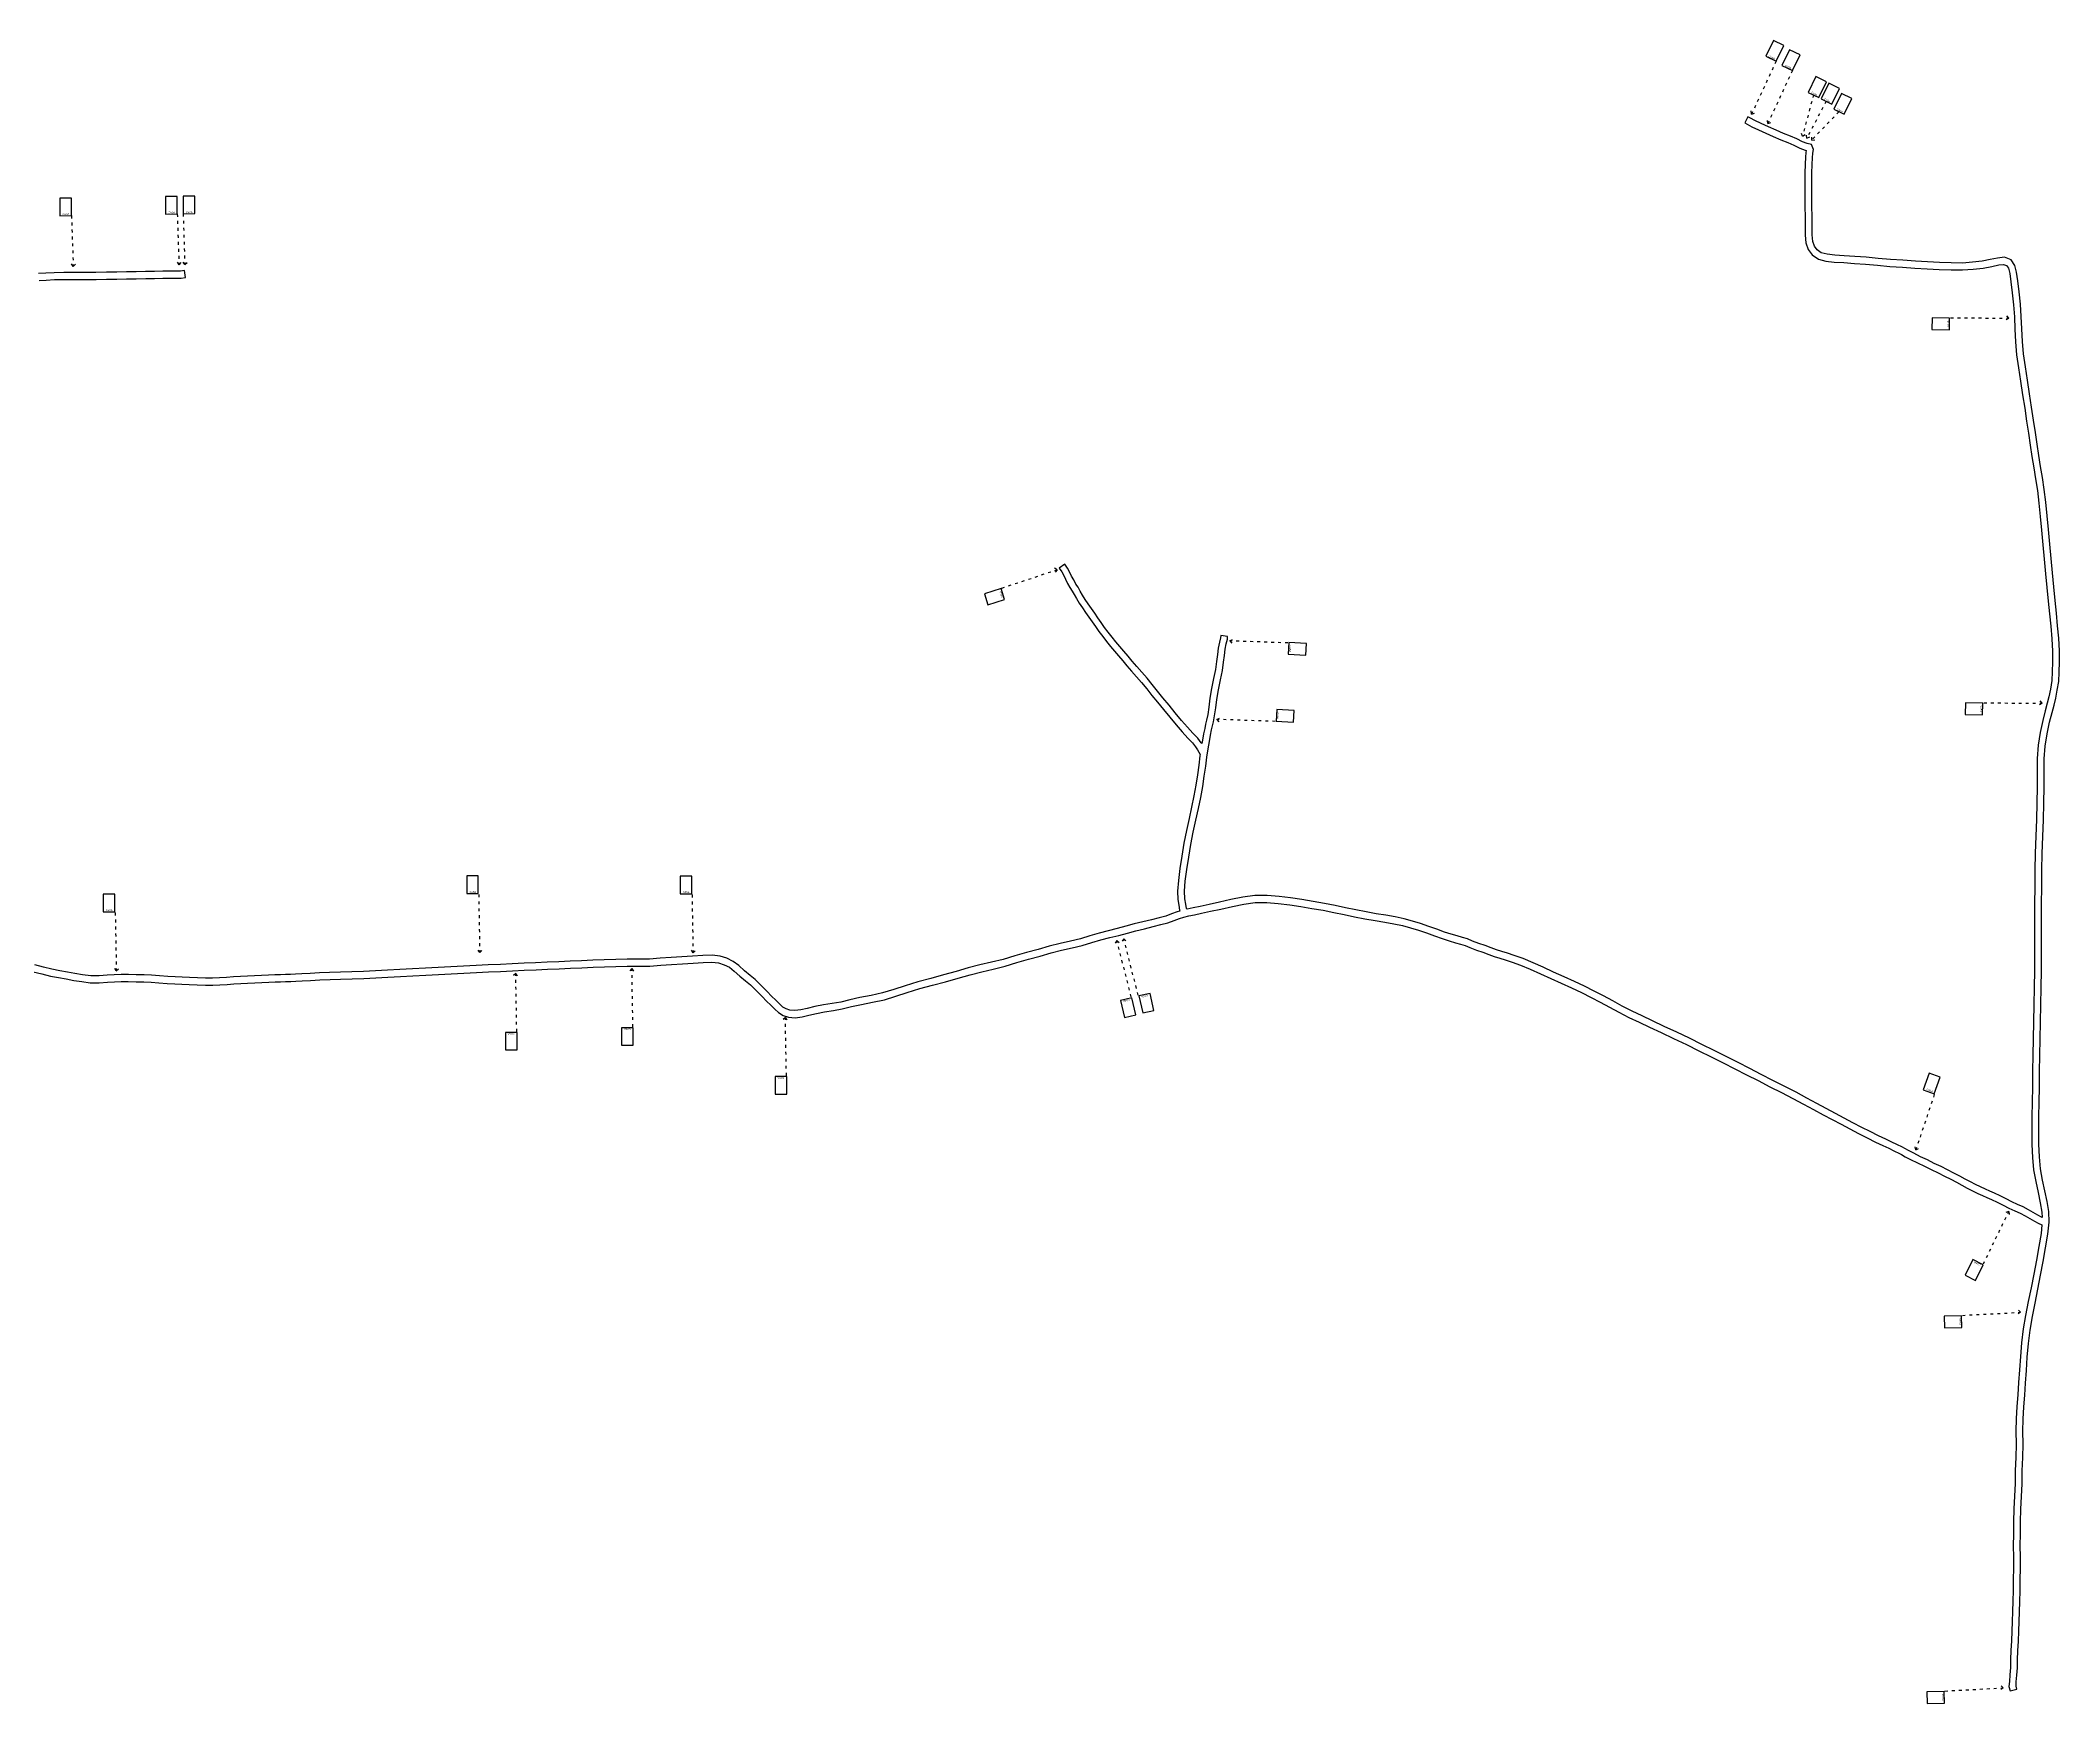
# Model space of a CAD drawing. Extents: x 714896 to 749292, y 8417558 to 8447149.
# Drawn here: x 738520 to 740253, y 8433877 to 8435305 of the extents above; entities that cross this region are included whole.
import ezdxf
from ezdxf.enums import TextEntityAlignment as Align

# ---------------------------------------------------------------- set-up
doc = ezdxf.new("R2010")
doc.units = 0
doc.header["$MEASUREMENT"] = 0
doc.linetypes.add('ACAD_ISO03W100', pattern=[30, 12, -18])
for name, color, linetype in [('LOTE', 7, 'CONTINUOUS'), ('NUM-PORTA', 7, 'CONTINUOUS'), ('QUADRA', 6, 'CONTINUOUS')]:
    doc.layers.add(name, color=color, linetype=linetype)

msp = doc.modelspace()

# ---------------------------------------------------------------- linework, layer by layer
at = {"layer": 'LOTE'}
for p, q in [((740007.3, 8435304.9), (740000.7, 8435291.4)), ((740016.2, 8435300.5), (740007.3, 8435304.9)), ((740000.7, 8435291.4), (740009.7, 8435287.1)), ((740009.7, 8435287.1), (740016.2, 8435300.5)), ((740021.2, 8435296.8), (740014.7, 8435283.3)), ((740030.2, 8435292.4), (740021.2, 8435296.8)), ((740023.6, 8435279), (740030.2, 8435292.4)), ((740014.7, 8435283.3), (740023.6, 8435279)), ((740043.8, 8435273.8), (740037.2, 8435260.3)), ((740052.8, 8435269.4), (740043.8, 8435273.8)), ((740046.2, 8435256), (740052.8, 8435269.4)), ((740037.2, 8435260.3), (740046.2, 8435256)), ((740055, 8435268.1), (740048.4, 8435254.6)), ((740048.4, 8435254.6), (740057.4, 8435250.2)), ((740064, 8435263.7), (740055, 8435268.1)), ((740057.4, 8435250.2), (740064, 8435263.7)), ((740065.7, 8435259.3), (740059.1, 8435245.8)), ((740074.7, 8435254.9), (740065.7, 8435259.3)), ((740068.1, 8435241.5), (740074.7, 8435254.9)), ((740059.1, 8435245.8), (740068.1, 8435241.5)), ((738546.5, 8435169.5), (738536.5, 8435169.4)), ((738536.5, 8435169.4), (738536.6, 8435154.4)), ((738546.6, 8435154.5), (738546.5, 8435169.5)), ((738637.3, 8435170.9), (738627.3, 8435170.8)), ((738627.3, 8435170.8), (738627.4, 8435155.8)), ((738637.4, 8435155.9), (738637.3, 8435170.9)), ((738652.4, 8435171.2), (738642.4, 8435171.1)), ((738642.4, 8435171.1), (738642.5, 8435156.1)), ((738652.5, 8435156.2), (738652.4, 8435171.2)), ((738536.6, 8435154.4), (738546.6, 8435154.5)), ((738627.4, 8435155.8), (738637.4, 8435155.9)), ((738642.5, 8435156.1), (738652.5, 8435156.2)), ((740143.7, 8435066.8), (740143.4, 8435056.8)), ((740158.6, 8435066.5), (740143.7, 8435066.8)), ((740158.4, 8435056.5), (740158.6, 8435066.5)), ((740143.4, 8435056.8), (740158.4, 8435056.5)), ((739344.4, 8434834.3), (739330.1, 8434829.9)), ((739330.1, 8434829.9), (739333.1, 8434820.3)), ((739333.1, 8434820.3), (739347.4, 8434824.8)), ((739347.4, 8434824.8), (739344.4, 8434834.3)), ((739591.5, 8434787.9), (739591, 8434777.9)), ((739606.5, 8434787.1), (739591.5, 8434787.9)), ((739606, 8434777.1), (739606.5, 8434787.1)), ((739591, 8434777.9), (739606, 8434777.1)), ((740172.2, 8434736.3), (740171.9, 8434726.3)), ((740187.2, 8434735.9), (740172.2, 8434736.3)), ((740186.9, 8434725.9), (740187.2, 8434735.9)), ((739581, 8434730.5), (739580.5, 8434720.5)), ((739580.5, 8434720.5), (739595.5, 8434719.7)), ((739596, 8434729.7), (739581, 8434730.5)), ((739595.5, 8434719.7), (739596, 8434729.7)), ((740171.9, 8434726.3), (740186.9, 8434725.9)), ((738885.8, 8434587.6), (738885.8, 8434572.6)), ((738895.8, 8434587.6), (738885.8, 8434587.6)), ((738895.8, 8434572.6), (738895.8, 8434587.6)), ((739068.9, 8434587.4), (739068.9, 8434572.4)), ((739078.9, 8434587.4), (739068.9, 8434587.4)), ((739078.9, 8434572.4), (739078.9, 8434587.4)), ((738573.9, 8434571.9), (738573.9, 8434556.9)), ((738583.9, 8434571.9), (738573.9, 8434571.9)), ((738583.9, 8434556.9), (738583.9, 8434571.9)), ((738885.8, 8434572.6), (738895.8, 8434572.6)), ((739068.9, 8434572.4), (739078.9, 8434572.4)), ((738573.9, 8434556.9), (738583.9, 8434556.9)), ((739456.7, 8434483.1), (739446.9, 8434480.8)), ((739446.9, 8434480.8), (739450.3, 8434466.2)), ((739460.1, 8434468.5), (739456.7, 8434483.1)), ((739472.3, 8434486.8), (739462.6, 8434484.6)), ((739462.6, 8434484.6), (739466, 8434470)), ((739466, 8434470), (739475.7, 8434472.2)), ((739475.7, 8434472.2), (739472.3, 8434486.8)), ((739018.8, 8434457.3), (739018.8, 8434442.3)), ((739028.8, 8434457.3), (739018.8, 8434457.3)), ((739028.8, 8434442.3), (739028.8, 8434457.3)), ((739450.3, 8434466.2), (739460.1, 8434468.5)), ((738919.1, 8434453.2), (738919.1, 8434438.2)), ((738929.1, 8434453.2), (738919.1, 8434453.2)), ((738919.1, 8434438.2), (738929.1, 8434438.2)), ((738929.1, 8434438.2), (738929.1, 8434453.2)), ((739018.8, 8434442.3), (739028.8, 8434442.3)), ((739150.5, 8434415.4), (739150.5, 8434400.4)), ((739160.5, 8434415.4), (739150.5, 8434415.4)), ((739160.5, 8434400.4), (739160.5, 8434415.4)), ((740141, 8434418.2), (740136, 8434404.1)), ((740136, 8434404.1), (740145.4, 8434400.7)), ((740150.5, 8434414.8), (740141, 8434418.2)), ((740145.4, 8434400.7), (740150.5, 8434414.8)), ((739150.5, 8434400.4), (739160.5, 8434400.4)), ((740178.6, 8434258.3), (740171.8, 8434244.9)), ((740187.5, 8434253.8), (740178.6, 8434258.3)), ((740180.7, 8434240.4), (740187.5, 8434253.8)), ((740171.8, 8434244.9), (740180.7, 8434240.4)), ((740168.8, 8434210.1), (740153.8, 8434209.6)), ((740153.8, 8434209.6), (740154.1, 8434199.6)), ((740154.1, 8434199.6), (740169.1, 8434200.1)), ((740169.1, 8434200.1), (740168.8, 8434210.1)), ((740153.9, 8433887.6), (740138.9, 8433887.1)), ((740138.9, 8433887.1), (740139.2, 8433877.1)), ((740154.2, 8433877.6), (740153.9, 8433887.6)), ((740139.2, 8433877.1), (740154.2, 8433877.6))]:
    msp.add_line(p, q, dxfattribs=at)
at = {"layer": 'LOTE', "color": 7, "linetype": 'ACAD_ISO03W100', "ltscale": 0.2}
for points in [[(740009.7, 8435287.1), (739988.6, 8435241.7)], [(740023.6, 8435279), (740002.6, 8435233.6)], [(740041.7, 8435258.2), (740032.3, 8435222.6)], [(740052.5, 8435252.6), (740036.1, 8435221)], [(740063.5, 8435243.7), (740040.2, 8435219.3)], [(738546.6, 8435154.5), (738548.1, 8435110.8)], [(738637.4, 8435155.9), (738638.9, 8435112.2)], [(738642.5, 8435156.1), (738643.9, 8435112.4)], [(740159.4, 8435066.7), (740209.4, 8435066.5)], [(739345.1, 8434834.8), (739392.6, 8434850.5)], [(739590.7, 8434787.6), (739540.8, 8434789.4)], [(740188, 8434736.2), (740238, 8434735.9)], [(739579.7, 8434720.3), (739529.7, 8434722)], [(738896.1, 8434571.8), (738897, 8434521.8)], [(739079.2, 8434571.6), (739080.1, 8434521.6)], [(738584.2, 8434556.1), (738585.1, 8434506.1)], [(739456.2, 8434483.8), (739443.9, 8434532.2)], [(739462.1, 8434485.3), (739449.8, 8434533.7)], [(739028.5, 8434458.1), (739027.6, 8434508.1)], [(738928.8, 8434454), (738927.9, 8434504)], [(739160.2, 8434416.2), (739159.3, 8434466.2)], [(740145.4, 8434399.9), (740129.5, 8434352.5)], [(740187.6, 8434254.6), (740209.4, 8434299.6)], [(740169.6, 8434210.4), (740219.5, 8434213)], [(740154.6, 8433887.9), (740204.6, 8433890.6)]]:
    msp.add_lwpolyline(points, dxfattribs=at)
at = {"layer": 'LOTE'}
for points in [[(739988.6, 8435241.7), (739988.3, 8435244.3)], [(739988.6, 8435241.7), (739991.1, 8435242.5)], [(740002.6, 8435233.6), (740002.3, 8435236.2)], [(740002.6, 8435233.6), (740005, 8435234.4)], [(740032.3, 8435222.6), (740031.4, 8435225)], [(740032.3, 8435222.6), (740034.5, 8435224)], [(740036.1, 8435221), (740035.6, 8435223.6)], [(740036.1, 8435221), (740038.5, 8435222.1)], [(740040.2, 8435219.3), (740040.4, 8435221.9)], [(740040.2, 8435219.3), (740042.8, 8435219.6)], [(738548.1, 8435110.8), (738546.7, 8435113)], [(738548.1, 8435110.8), (738550, 8435112.7)], [(738638.9, 8435112.2), (738637.5, 8435114.4)], [(738638.9, 8435112.2), (738640.7, 8435114.1)], [(738643.9, 8435112.4), (738642.5, 8435114.6)], [(738643.9, 8435112.4), (738645.8, 8435114.3)], [(740209.4, 8435066.5), (740207.2, 8435065.1)], [(740209.4, 8435066.5), (740207.7, 8435068.4)], [(739392.6, 8434850.5), (739390.3, 8434851.8)], [(739392.6, 8434850.5), (739390.9, 8434848.5)], [(739540.8, 8434789.4), (739543.1, 8434790.6)], [(739540.8, 8434789.4), (739542.5, 8434787.4)], [(740238, 8434735.9), (740235.7, 8434734.6)], [(740238, 8434735.9), (740236.2, 8434737.8)], [(739529.7, 8434722), (739532, 8434723.2)], [(739529.7, 8434722), (739531.4, 8434720)], [(738897, 8434521.8), (738895.6, 8434524)], [(738897, 8434521.8), (738898.9, 8434523.6)], [(739080.1, 8434521.6), (739078.7, 8434523.9)], [(739080.1, 8434521.6), (739082, 8434523.4)], [(739443.9, 8434532.2), (739442.4, 8434530)], [(739443.9, 8434532.2), (739445.7, 8434530.4)], [(739449.8, 8434533.7), (739448.4, 8434531.5)], [(739449.8, 8434533.7), (739451.6, 8434531.9)], [(738585.1, 8434506.1), (738583.7, 8434508.3)], [(738585.1, 8434506.1), (738587, 8434507.9)], [(739027.6, 8434508.1), (739025.7, 8434506.3)], [(739027.6, 8434508.1), (739028.9, 8434505.9)], [(738927.9, 8434504), (738926, 8434502.2)], [(738927.9, 8434504), (738929.2, 8434501.8)], [(739159.3, 8434466.2), (739157.4, 8434464.4)], [(739159.3, 8434466.2), (739160.7, 8434464)], [(740129.5, 8434352.5), (740128.9, 8434355)], [(740129.5, 8434352.5), (740131.8, 8434353.6)], [(740209.4, 8434299.6), (740206.9, 8434298.8)], [(740209.4, 8434299.6), (740209.6, 8434297)], [(740219.5, 8434213), (740217.3, 8434211.6)], [(740219.5, 8434213), (740217.6, 8434214.9)], [(740204.6, 8433890.6), (740202.4, 8433889.1)], [(740204.6, 8433890.6), (740202.7, 8433892.4)]]:
    msp.add_lwpolyline(points, dxfattribs=at)
at = {"layer": 'QUADRA'}
for points in [[(738513.8, 8434505.3), (738521.1, 8434503.5), (738528.5, 8434501.6), (738535.5, 8434500.4), (738542, 8434499.2), (738548.5, 8434498), (738555.4, 8434496.9), (738562.7, 8434495.9), (738570.5, 8434495.9), (738577.5, 8434496.4), (738583.6, 8434496.8), (738589.2, 8434497), (738595.4, 8434496.9), (738602, 8434496.8), (738608.7, 8434496.7), (738614.9, 8434496.4), (738621.7, 8434495.9), (738628.7, 8434495.3), (738635.2, 8434494.9), (738641.3, 8434494.6), (738647.6, 8434494.3), (738654.5, 8434494.1), (738661.5, 8434493.9), (738667.8, 8434493.9), (738674, 8434494.1), (738680.1, 8434494.5), (738686, 8434494.9), (738691.9, 8434495.2), (738697.8, 8434495.5), (738703.9, 8434495.8), (738710, 8434496.1), (738715.9, 8434496.4), (738721.3, 8434496.6), (738726.1, 8434496.8), (738730.4, 8434496.9), (738734.9, 8434496.9), (738739.3, 8434497.2), (738744.7, 8434497.6), (738751.8, 8434497.9), (738759.8, 8434498.3), (738768.5, 8434498.8), (738777.6, 8434499), (738787.4, 8434499.4), (738797.4, 8434499.7), (738807.7, 8434500.1), (738818.1, 8434500.7), (738828.9, 8434501.4), (738839.7, 8434502), (738850.8, 8434502.5), (738861.7, 8434503.1), (738872.6, 8434503.6), (738883.4, 8434504.1), (738894.1, 8434504.7), (738904.6, 8434505.2), (738914.9, 8434505.6), (738925.1, 8434506.1), (738935.2, 8434506.6), (738945.3, 8434507), (738955.2, 8434507.5), (738965.1, 8434507.9), (738974.8, 8434508.4), (738984.6, 8434508.8), (738994.4, 8434509.3), (739004.1, 8434509.7), (739013.8, 8434509.9), (739023.6, 8434510.1), (739033.4, 8434510.1), (739042.9, 8434510.3), (739052.3, 8434510.9), (739061.7, 8434511.6), (739070.9, 8434512.2), (739080.1, 8434512.8), (739088.8, 8434513.4), (739096.1, 8434513.6), (739102, 8434512.9), (739106.9, 8434511.4), (739111.3, 8434509.2), (739115.4, 8434506), (739120.3, 8434501.7), (739125.2, 8434497.6), (739129.3, 8434494.1), (739132.7, 8434490.8), (739136.1, 8434487.6), (739139.5, 8434484.1), (739143.1, 8434480.2), (739146.8, 8434476.6), (739150.2, 8434473.3), (739153.5, 8434470.3), (739157.4, 8434467.9), (739161.9, 8434466.4), (739167.7, 8434465.9), (739173.6, 8434466.6), (739179.4, 8434468.1), (739185.9, 8434469.6), (739193, 8434471), (739200.5, 8434472.1), (739208.2, 8434473.5), (739216, 8434475.4), (739224.6, 8434477.3), (739234.1, 8434479.2), (739244.3, 8434481.4), (739254.1, 8434484.3), (739264, 8434487.7), (739274.6, 8434490.9), (739285.6, 8434493.9), (739296.7, 8434496.8), (739307.5, 8434499.8), (739317.8, 8434502.8), (739327.8, 8434505.4), (739337.7, 8434507.7), (739347.9, 8434510.2), (739358, 8434513.2), (739367.9, 8434516.1), (739377.9, 8434518.8), (739387.4, 8434521.5), (739396.4, 8434523.8), (739405.4, 8434525.8), (739414.1, 8434527.9), (739422.4, 8434530.4), (739430.2, 8434532.8), (739437.8, 8434534.8), (739445.5, 8434536.6), (739453, 8434538.6), (739460.2, 8434540.6), (739467.6, 8434542.3), (739474.9, 8434544.1), (739481.7, 8434545.8), (739487.7, 8434547.4), (739492.9, 8434549.4), (739497.5, 8434551.1), (739501.3, 8434552.3), (739505.6, 8434553.3), (739510.6, 8434554.3), (739516.5, 8434555.6), (739524.2, 8434557.3), (739533.1, 8434559.2), (739543, 8434561.4), (739552.8, 8434563.5), (739562.6, 8434564.7), (739572.5, 8434564.8), (739582.4, 8434564.1), (739592.2, 8434562.8), (739601.7, 8434561.4), (739611.3, 8434559.8), (739620.8, 8434558.1), (739630, 8434556.3), (739638.9, 8434554.4), (739647.9, 8434552.6), (739656.7, 8434550.9), (739665.5, 8434549.3), (739673.8, 8434547.9), (739681.6, 8434546.5), (739688.9, 8434545), (739695.9, 8434543.1), (739702.7, 8434541), (739709.6, 8434538.7), (739716.4, 8434536.1), (739723, 8434533.8), (739729.1, 8434531.8), (739734.4, 8434530.3), (739738.9, 8434529.1), (739742.7, 8434527.9), (739746.9, 8434526.1), (739752.5, 8434524), (739757.9, 8434522.2), (739763, 8434520.3), (739767.8, 8434518.6), (739772.4, 8434517.1), (739777.1, 8434515.5), (739783, 8434513.6), (739790.4, 8434511.1), (739798.7, 8434507.6), (739807.3, 8434503.7), (739816.2, 8434499.7), (739825.3, 8434495.5), (739834.1, 8434491.5), (739842.6, 8434487.5), (739850.8, 8434483.4), (739858.7, 8434479.4), (739866.6, 8434475), (739874.8, 8434470.6), (739883.3, 8434466.2), (739892, 8434462), (739901, 8434457.7), (739911, 8434453.1), (739921.7, 8434448.1), (739932.6, 8434442.9), (739943.3, 8434437.6), (739953.8, 8434432.4), (739964.1, 8434427.2), (739974.3, 8434422), (739984.3, 8434417), (739994.2, 8434411.9), (740004.2, 8434406.7), (740014.3, 8434401.7), (740024.1, 8434396.7), (740033.2, 8434391.7), (740041.7, 8434387), (740049.9, 8434382.6), (740057.8, 8434378.5), (740065.4, 8434374.5), (740072.8, 8434370.6), (740080.3, 8434366.5), (740087.7, 8434362.7), (740094.9, 8434359.2), (740101.3, 8434356.3), (740106.4, 8434353.8), (740110.7, 8434351.7), (740115.5, 8434349.4), (740117.2, 8434348.4), (740120.3, 8434346.6), (740125.1, 8434344.1), (740130.9, 8434341.2), (740136.9, 8434338.4), (740142.8, 8434335.5), (740148.6, 8434332.7), (740154.1, 8434329.9), (740159.5, 8434327.3), (740164.4, 8434324.7), (740169, 8434322.2), (740173.6, 8434319.6), (740178.3, 8434317.2), (740182.7, 8434315.1), (740186.9, 8434313.3), (740190.6, 8434311.6), (740194.6, 8434309.9), (740199.3, 8434307.6), (740204.4, 8434305), (740209.5, 8434302.5), (740214.4, 8434300.2), (740219.1, 8434298.1), (740223.4, 8434295.8), (740227.4, 8434293.5), (740231.3, 8434291.3), (740234.6, 8434289.4), (740237.8, 8434288.1), (740237, 8434280.8), (740235.1, 8434269.4), (740233, 8434257.7), (740230.9, 8434245.9), (740228.5, 8434234), (740226.1, 8434222.2), (740223.8, 8434210.4), (740221.8, 8434198.7), (740220.3, 8434186.9), (740219.3, 8434175.1), (740218.5, 8434163.6), (740217.8, 8434152.7), (740217.1, 8434142.3), (740216.3, 8434132.2), (740215.6, 8434121.6), (740215.5, 8434110.9), (740215.6, 8434099.9), (740215.4, 8434088.5), (740214.9, 8434077.2), (740214.7, 8434066), (740214.2, 8434055.2), (740213.7, 8434044.2), (740213.4, 8434033.2), (740213.3, 8434022.7), (740213.2, 8434012.6), (740213.5, 8434002.9), (740213.4, 8433993.3), (740213.2, 8433983.7), (740213, 8433974.2), (740212.7, 8433964.9), (740212.5, 8433956.1), (740212.3, 8433947.7), (740211.9, 8433939.4), (740211.6, 8433930.9), (740211.2, 8433922.6), (740210.9, 8433914.9), (740210.7, 8433908.1), (740210.3, 8433901.8), (740209.9, 8433896.2), (740209.5, 8433891.8), (740210.4, 8433888.2), (740216.2, 8433889.6), (740215.6, 8433892.2), (740215.8, 8433895.7), (740216.3, 8433901.4), (740216.7, 8433907.8), (740216.9, 8433914.7), (740217.1, 8433922.3), (740217.6, 8433930.6), (740217.9, 8433939.2), (740218.3, 8433947.5), (740218.5, 8433956), (740218.7, 8433964.8), (740219, 8433974), (740219.2, 8433983.6), (740219.4, 8433993.2), (740219.5, 8434002.9), (740219.2, 8434012.7), (740219.3, 8434022.6), (740219.4, 8434033.1), (740219.7, 8434044), (740220.2, 8434054.9), (740220.7, 8434065.8), (740220.9, 8434077), (740221.4, 8434088.3), (740221.6, 8434099.8), (740221.5, 8434110.9), (740221.6, 8434121.4), (740222.2, 8434131.8), (740223.1, 8434141.9), (740223.8, 8434152.3), (740224.5, 8434163.2), (740225.2, 8434174.6), (740226.3, 8434186.3), (740227.7, 8434197.8), (740229.7, 8434209.4), (740232, 8434221), (740234.4, 8434232.9), (740236.7, 8434244.8), (740238.9, 8434256.6), (740241, 8434268.4), (740242.9, 8434280), (740244.1, 8434290.5), (740243.6, 8434299.6), (740242.2, 8434308.2), (740240.4, 8434317.2), (740238.4, 8434326.5), (740236.7, 8434336.2), (740235.6, 8434346.4), (740235.1, 8434357.3), (740235.1, 8434368.8), (740235.2, 8434380.8), (740235.5, 8434393.4), (740235.6, 8434406.4), (740235.8, 8434419.8), (740236.1, 8434433.6), (740236.3, 8434447.7), (740236.5, 8434462.2), (740236.8, 8434477), (740237, 8434491.8), (740237.3, 8434506.4), (740237.5, 8434520.9), (740237.4, 8434535.3), (740237.5, 8434549.5), (740237.5, 8434563.7), (740237.7, 8434578.1), (740237.8, 8434592.5), (740238, 8434607), (740238.5, 8434621.5), (740239.1, 8434635.8), (740239.5, 8434650), (740239.6, 8434664), (740239.6, 8434676.7), (740239.8, 8434688.2), (740240.6, 8434699.1), (740242.2, 8434709.7), (740244.4, 8434719.6), (740246.5, 8434727.9), (740248.2, 8434734.3), (740249.6, 8434740.2), (740251, 8434747), (740252.2, 8434754.6), (740252.7, 8434762.6), (740253, 8434771.4), (740252.8, 8434781), (740252.2, 8434791.6), (740251.3, 8434802.4), (740250.3, 8434813.2), (740249.1, 8434824.2), (740248.1, 8434835.7), (740246.9, 8434847.7), (740245.7, 8434860), (740244.6, 8434872.5), (740243.4, 8434884.9), (740242.3, 8434896.9), (740241.1, 8434908.4), (740239.8, 8434919.3), (740238.3, 8434929.6), (740236.7, 8434939.1), (740235.1, 8434948.5), (740233.6, 8434958.3), (740232.2, 8434968.4), (740230.6, 8434979), (740228.9, 8434990.1), (740227.1, 8435001.6), (740225.4, 8435013.2), (740223.7, 8435024.6), (740222.1, 8435035.7), (740221.1, 8435046.5), (740220.6, 8435057.3), (740220.1, 8435067.8), (740219.3, 8435078.4), (740218.2, 8435089), (740217.1, 8435098.4), (740216.1, 8435105.9), (740214.6, 8435111.8), (740211.3, 8435116.5), (740205.6, 8435118.7), (740199.7, 8435118), (740193.5, 8435116.7), (740186.5, 8435115.4), (740178.3, 8435114.4), (740169.5, 8435113.8), (740160, 8435113.9), (740150, 8435114.1), (740139.7, 8435114.7), (740129.2, 8435115.4), (740118.5, 8435116.1), (740107.8, 8435116.9), (740097.3, 8435117.8), (740087, 8435118.8), (740077.2, 8435119.5), (740068.1, 8435120.1), (740060.1, 8435120.6), (740053.5, 8435121.3), (740048.4, 8435122.6), (740044.8, 8435125), (740042.5, 8435128.2), (740041.2, 8435132.4), (740040.7, 8435138), (740040.5, 8435145.1), (740040.5, 8435153.3), (740040.4, 8435162.5), (740040.2, 8435172.1), (740040.2, 8435181.5), (740040.4, 8435190.8), (740040.5, 8435198.5), (740040.8, 8435204.2), (740041.1, 8435208), (740041.7, 8435211.3), (740040.1, 8435215.6), (740036.2, 8435216.5), (740032.3, 8435217.9), (740027.4, 8435220.4), (740022, 8435222.7), (740015.9, 8435225.1), (740009.6, 8435227.9), (740003.2, 8435230.7), (739996.9, 8435233.5), (739991.4, 8435236.1), (739987.6, 8435238.1), (739985.5, 8435239.2), (739982.7, 8435234), (739984.8, 8435232.9), (739988.7, 8435230.7), (739994.4, 8435228.1), (740000.8, 8435225.2), (740007.2, 8435222.4), (740013.6, 8435219.6), (740019.7, 8435217.2), (740024.8, 8435214.9), (740029.9, 8435212.4), (740034.5, 8435210.7), (740035.5, 8435210.5), (740035.2, 8435208.7), (740034.8, 8435204.6), (740034.5, 8435198.7), (740034.4, 8435190.9), (740034.2, 8435181.6), (740034.2, 8435172), (740034.4, 8435162.4), (740034.5, 8435153.2), (740034.5, 8435145), (740034.7, 8435137.7), (740035.3, 8435131.2), (740037.1, 8435125.5), (740040.5, 8435120.7), (740045.9, 8435117.1), (740052.4, 8435115.3), (740059.6, 8435114.6), (740067.7, 8435114.2), (740076.8, 8435113.5), (740086.5, 8435112.8), (740096.8, 8435111.9), (740107.3, 8435110.9), (740118, 8435110.1), (740128.8, 8435109.4), (740139.3, 8435108.7), (740149.7, 8435108.1), (740160, 8435107.9), (740169.6, 8435107.8), (740178.9, 8435108.5), (740187.4, 8435109.5), (740194.7, 8435110.8), (740200.7, 8435112.1), (740204.8, 8435112.6), (740207.4, 8435111.6), (740209.1, 8435109.3), (740210.2, 8435104.8), (740211.2, 8435097.6), (740212.2, 8435088.3), (740213.3, 8435077.9), (740214.2, 8435067.5), (740214.6, 8435057), (740215.1, 8435046.1), (740216.1, 8435034.9), (740217.8, 8435023.7), (740219.5, 8435012.4), (740221.1, 8435000.7), (740223, 8434989.2), (740224.6, 8434978.1), (740226.2, 8434967.6), (740227.6, 8434957.4), (740229.2, 8434947.6), (740230.8, 8434938.1), (740232.4, 8434928.6), (740233.9, 8434918.5), (740235.2, 8434907.7), (740236.4, 8434896.3), (740237.5, 8434884.4), (740238.6, 8434872), (740239.7, 8434859.5), (740240.9, 8434847.1), (740242.1, 8434835.1), (740243.2, 8434823.6), (740244.3, 8434812.6), (740245.4, 8434801.9), (740246.3, 8434791.1), (740246.8, 8434780.7), (740247, 8434771.4), (740246.7, 8434762.9), (740246.2, 8434755.3), (740245.1, 8434748), (740243.8, 8434741.5), (740242.4, 8434735.8), (740240.7, 8434729.4), (740238.5, 8434721), (740236.3, 8434710.8), (740234.6, 8434699.8), (740233.8, 8434688.4), (740233.6, 8434676.7), (740233.6, 8434664), (740233.5, 8434650.2), (740233.1, 8434636), (740232.5, 8434621.7), (740232, 8434607.1), (740231.8, 8434592.5), (740231.7, 8434578.2), (740231.5, 8434563.7), (740231.5, 8434549.5), (740231.4, 8434535.3), (740231.5, 8434521), (740231.3, 8434506.5), (740231, 8434491.9), (740230.8, 8434477), (740230.5, 8434462.3), (740230.3, 8434447.8), (740230.1, 8434433.7), (740229.8, 8434419.9), (740229.6, 8434406.5), (740229.5, 8434393.5), (740229.2, 8434380.9), (740229.1, 8434368.8), (740229.1, 8434357.1), (740229.6, 8434345.9), (740230.7, 8434335.3), (740232.5, 8434325.3), (740234.5, 8434315.9), (740236.3, 8434307.1), (740237.6, 8434299), (740237.9, 8434294.5), (740237.3, 8434294.8), (740234.2, 8434296.5), (740230.4, 8434298.7), (740226.3, 8434301.1), (740221.7, 8434303.5), (740216.9, 8434305.6), (740212.1, 8434307.9), (740207.1, 8434310.4), (740202, 8434313), (740197.1, 8434315.4), (740193.1, 8434317.1), (740189.3, 8434318.8), (740185.2, 8434320.6), (740180.9, 8434322.6), (740176.4, 8434324.9), (740172, 8434327.4), (740167.2, 8434330), (740162.2, 8434332.6), (740156.8, 8434335.3), (740151.2, 8434338.1), (740145.4, 8434340.9), (740139.5, 8434343.8), (740133.6, 8434346.6), (740127.8, 8434349.5), (740123.2, 8434351.9), (740120.2, 8434353.6), (740118.2, 8434354.7), (740113.4, 8434357), (740109.1, 8434359.2), (740103.8, 8434361.7), (740097.4, 8434364.6), (740090.4, 8434368.1), (740083.1, 8434371.8), (740075.6, 8434375.8), (740068.2, 8434379.8), (740060.6, 8434383.8), (740052.7, 8434387.9), (740044.6, 8434392.2), (740036.1, 8434396.9), (740026.9, 8434402), (740017, 8434407), (740006.9, 8434412), (739996.9, 8434417.2), (739987, 8434422.3), (739977, 8434427.4), (739966.9, 8434432.5), (739956.5, 8434437.8), (739946, 8434443), (739935.2, 8434448.3), (739924.3, 8434453.5), (739913.5, 8434458.5), (739903.6, 8434463.1), (739894.6, 8434467.4), (739886, 8434471.6), (739877.6, 8434475.9), (739869.5, 8434480.3), (739861.5, 8434484.7), (739853.5, 8434488.8), (739845.2, 8434492.9), (739836.6, 8434497), (739827.8, 8434500.9), (739818.7, 8434505.1), (739809.8, 8434509.2), (739801.1, 8434513.1), (739792.5, 8434516.7), (739784.8, 8434519.3), (739779, 8434521.2), (739774.2, 8434522.8), (739769.8, 8434524.2), (739765, 8434526), (739759.9, 8434527.8), (739754.5, 8434529.6), (739749.2, 8434531.7), (739744.8, 8434533.5), (739740.6, 8434534.9), (739735.9, 8434536.1), (739730.8, 8434537.5), (739725, 8434539.4), (739718.4, 8434541.8), (739711.6, 8434544.3), (739704.5, 8434546.8), (739697.5, 8434548.9), (739690.3, 8434550.8), (739682.7, 8434552.4), (739674.8, 8434553.9), (739666.5, 8434555.2), (739657.8, 8434556.8), (739649, 8434558.5), (739640.2, 8434560.3), (739631.2, 8434562.2), (739622, 8434564), (739612.3, 8434565.8), (739602.7, 8434567.3), (739593, 8434568.8), (739583, 8434570.1), (739572.7, 8434570.9), (739562.2, 8434570.7), (739551.9, 8434569.4), (739541.7, 8434567.3), (739531.8, 8434565), (739523, 8434563.2), (739515.2, 8434561.5), (739509.3, 8434560.2), (739504.3, 8434559.1), (739503.8, 8434559), (739503.5, 8434559.8), (739502.9, 8434563.3), (739502.2, 8434568.1), (739501.9, 8434574.5), (739502.5, 8434583), (739503.9, 8434593.1), (739505.5, 8434603.8), (739507.3, 8434614.6), (739509.4, 8434625.3), (739511.7, 8434635.5), (739513.8, 8434645.5), (739515.8, 8434655.1), (739517.5, 8434664.5), (739518.9, 8434673.4), (739520.1, 8434681.9), (739521.1, 8434689.7), (739522.1, 8434696.8), (739523.2, 8434703.1), (739524.1, 8434708.6), (739525.1, 8434713), (739525.8, 8434716.5), (739526.7, 8434719.9), (739527.7, 8434725.2), (739528.7, 8434731.8), (739529.7, 8434739.2), (739531.1, 8434747.5), (739532.8, 8434755.9), (739534.4, 8434763.9), (739535.4, 8434771), (739536.1, 8434777), (739536.9, 8434782.2), (739537.7, 8434786.9), (739538.7, 8434790.9), (739538.9, 8434793.3), (739533, 8434794), (739532.8, 8434792), (739531.8, 8434788.2), (739530.9, 8434783.1), (739530.2, 8434777.8), (739529.4, 8434771.8), (739528.4, 8434764.9), (739526.9, 8434757), (739525.2, 8434748.6), (739523.7, 8434740.1), (739522.7, 8434732.6), (739521.8, 8434726.1), (739520.9, 8434721.3), (739520, 8434717.9), (739519.2, 8434714.2), (739518.2, 8434709.7), (739517.2, 8434704.1), (739516.8, 8434701.2), (739516.2, 8434702), (739513.3, 8434705.8), (739509.1, 8434710.1), (739504.5, 8434715.2), (739499.4, 8434721.1), (739494, 8434727.7), (739488.6, 8434734.2), (739483.4, 8434740.5), (739478.6, 8434746.3), (739474.2, 8434751.9), (739469.7, 8434757.4), (739465.2, 8434762.5), (739460.9, 8434767.3), (739457.1, 8434771.9), (739453.4, 8434776.3), (739449.8, 8434780.6), (739446.4, 8434784.6), (739442.9, 8434788.5), (739439.8, 8434792.5), (739436.5, 8434796.8), (739433.2, 8434801), (739430.4, 8434805.2), (739427.6, 8434809.3), (739424.8, 8434813.3), (739422, 8434817.3), (739419.3, 8434821.2), (739416.6, 8434825), (739414.4, 8434828.7), (739412.4, 8434832.1), (739410.7, 8434835.4), (739408.7, 8434838.2), (739406.9, 8434841.7), (739405, 8434845.1), (739403.3, 8434848.6), (739401.6, 8434851.9), (739399.2, 8434855.2), (739394.4, 8434851.7), (739396.5, 8434848.8), (739397.9, 8434846), (739399.7, 8434842.3), (739401.6, 8434838.8), (739403.5, 8434835.1), (739405.5, 8434832.2), (739407.2, 8434829.1), (739409.3, 8434825.7), (739411.6, 8434821.8), (739414.4, 8434817.8), (739417, 8434813.9), (739419.9, 8434809.8), (739422.7, 8434805.9), (739425.4, 8434801.8), (739428.4, 8434797.5), (739431.7, 8434793.1), (739435, 8434788.9), (739438.3, 8434784.6), (739441.8, 8434780.7), (739445.2, 8434776.7), (739448.9, 8434772.4), (739452.5, 8434768), (739456.4, 8434763.4), (739460.8, 8434758.5), (739465.1, 8434753.6), (739469.5, 8434748.2), (739473.9, 8434742.5), (739478.8, 8434736.7), (739484, 8434730.4), (739489.3, 8434723.8), (739494.8, 8434717.2), (739500, 8434711.2), (739504.7, 8434706), (739508.8, 8434701.8), (739511.3, 8434698.5), (739513.1, 8434695.9), (739515.3, 8434691.9), (739515.1, 8434690.6), (739514.1, 8434682.7), (739513, 8434674.3), (739511.6, 8434665.6), (739509.9, 8434656.3), (739508, 8434646.7), (739505.8, 8434636.8), (739503.5, 8434626.5), (739501.4, 8434615.7), (739499.6, 8434604.7), (739498, 8434594), (739496.6, 8434583.6), (739495.9, 8434574.6), (739496.2, 8434567.5), (739497, 8434562.4), (739497.7, 8434558.1), (739497.9, 8434557.5), (739495.5, 8434556.8), (739490.8, 8434555), (739485.8, 8434553.1), (739480.2, 8434551.6), (739473.5, 8434549.9), (739466.2, 8434548.2), (739458.8, 8434546.4), (739451.4, 8434544.4), (739444, 8434542.4), (739436.4, 8434540.6), (739428.6, 8434538.6), (739420.6, 8434536.1), (739412.5, 8434533.7), (739404, 8434531.6), (739395.1, 8434529.6), (739385.8, 8434527.3), (739376.3, 8434524.6), (739366.3, 8434521.8), (739356.3, 8434518.9), (739346.3, 8434516), (739336.3, 8434513.6), (739326.3, 8434511.2), (739316.2, 8434508.6), (739305.9, 8434505.6), (739295.1, 8434502.6), (739284.1, 8434499.7), (739272.9, 8434496.7), (739262.2, 8434493.4), (739252.3, 8434490.1), (739242.8, 8434487.2), (739232.9, 8434485.1), (739223.3, 8434483.2), (739214.6, 8434481.3), (739206.9, 8434479.4), (739199.5, 8434478), (739192, 8434476.9), (739184.6, 8434475.5), (739178, 8434473.9), (739172.5, 8434472.6), (739167.5, 8434472), (739163.1, 8434472.3), (739160, 8434473.4), (739157.1, 8434475.1), (739154.3, 8434477.7), (739151, 8434480.9), (739147.4, 8434484.4), (739143.8, 8434488.3), (739140.3, 8434491.9), (739136.9, 8434495.2), (739133.3, 8434498.6), (739129.1, 8434502.1), (739124.3, 8434506.2), (739119.3, 8434510.7), (739114.5, 8434514.3), (739109.2, 8434517), (739103.3, 8434518.8), (739096.4, 8434519.6), (739088.6, 8434519.4), (739079.7, 8434518.8), (739070.5, 8434518.2), (739061.2, 8434517.6), (739051.9, 8434516.9), (739042.7, 8434516.3), (739033.3, 8434516.1), (739023.6, 8434516.1), (739013.7, 8434515.9), (739003.9, 8434515.7), (738994.1, 8434515.3), (738984.3, 8434514.8), (738974.6, 8434514.4), (738964.8, 8434513.9), (738954.9, 8434513.5), (738945, 8434513), (738935, 8434512.6), (738924.8, 8434512.1), (738914.7, 8434511.6), (738904.3, 8434511.2), (738893.8, 8434510.7), (738883.1, 8434510.1), (738872.3, 8434509.6), (738861.4, 8434509.1), (738850.5, 8434508.5), (738839.4, 8434508), (738828.5, 8434507.4), (738817.8, 8434506.7), (738807.4, 8434506.1), (738797.2, 8434505.7), (738787.2, 8434505.4), (738777.4, 8434505), (738768.2, 8434504.8), (738759.5, 8434504.3), (738751.5, 8434503.9), (738744.3, 8434503.6), (738738.9, 8434503.2), (738734.6, 8434502.9), (738730.3, 8434502.9), (738726, 8434502.8), (738721.1, 8434502.6), (738715.6, 8434502.4), (738709.7, 8434502.1), (738703.6, 8434501.8), (738697.6, 8434501.5), (738691.6, 8434501.2), (738685.7, 8434500.9), (738679.7, 8434500.5), (738673.6, 8434500.1), (738667.7, 8434499.9), (738661.6, 8434499.9), (738654.7, 8434500.1), (738647.8, 8434500.3), (738641.6, 8434500.6), (738635.6, 8434500.9), (738629.2, 8434501.3), (738622.2, 8434501.9), (738615.3, 8434502.3), (738608.9, 8434502.7), (738602.1, 8434502.8), (738595.5, 8434502.9), (738589.2, 8434503), (738583.3, 8434502.8), (738577.1, 8434502.3), (738570.3, 8434501.9), (738563.1, 8434501.9), (738556.2, 8434502.8), (738549.6, 8434503.9), (738543.1, 8434505.1), (738536.5, 8434506.3), (738529.7, 8434507.5), (738522.6, 8434509.3), (738515.1, 8434511.2)], [(738518.9, 8435098.9), (738525, 8435099.2), (738532, 8435099.5), (738540.2, 8435099.7), (738549.1, 8435099.7), (738558.3, 8435099.6), (738567.7, 8435099.7), (738576.7, 8435099.8), (738585.5, 8435100), (738593.9, 8435100.1), (738602.2, 8435100.3), (738610.3, 8435100.4), (738618, 8435100.5), (738624.9, 8435100.7), (738630.9, 8435100.7), (738636.3, 8435100.8), (738640.8, 8435100.9), (738644.5, 8435101.5), (738643.5, 8435107.4), (738640.3, 8435106.9), (738636.2, 8435106.8), (738630.9, 8435106.7), (738624.9, 8435106.7), (738617.9, 8435106.5), (738610.2, 8435106.4), (738602.1, 8435106.3), (738593.8, 8435106.1), (738585.4, 8435106), (738576.6, 8435105.8), (738567.6, 8435105.7), (738558.3, 8435105.6), (738549.2, 8435105.7), (738540.1, 8435105.7), (738531.8, 8435105.5), (738524.7, 8435105.2), (738518.3, 8435104.8)]]:
    msp.add_lwpolyline(points, dxfattribs=at)

# ---------------------------------------------------------------- texts
at = {"layer": 'NUM-PORTA'}
for rotation, p in [(333.9466, (740005.5, 8435289.6)), (333.9466, (740019.5, 8435281.5)), (333.9466, (740042.1, 8435258.5)), (333.9466, (740053.3, 8435252.8)), (333.9466, (740064, 8435244)), (0.4071, (738541.8, 8435155)), (0.4071, (738632.6, 8435156.4)), (0.4071, (738647.7, 8435156.6)), (88.5586, (740158, 8435061.6)), (107.1754, (739345.4, 8434829.5)), (266.897, (739591.8, 8434782.7)), (88.5586, (740186.5, 8434731.1)), (266.897, (739581.3, 8434725.3)), (359.9329, (738579, 8434557.4)), (359.9329, (738891, 8434573.1)), (359.9329, (739074.1, 8434572.9)), (193.1616, (739451.7, 8434481.4)), (193.1616, (739467.4, 8434485.2)), (179.9329, (739023.6, 8434456.8)), (179.9329, (738923.9, 8434452.7)), (179.9329, (739155.4, 8434414.9)), (340.2848, (740141, 8434402.8)), (153.0634, (740182.7, 8434255.6)), (91.9231, (740168.4, 8434205.2)), (91.9231, (740153.5, 8433882.7))]:
    msp.add_text('CASA', height=1.5, rotation=rotation, dxfattribs=at).set_placement(p, align=Align.CENTER)

doc.saveas('drawing.dxf')
